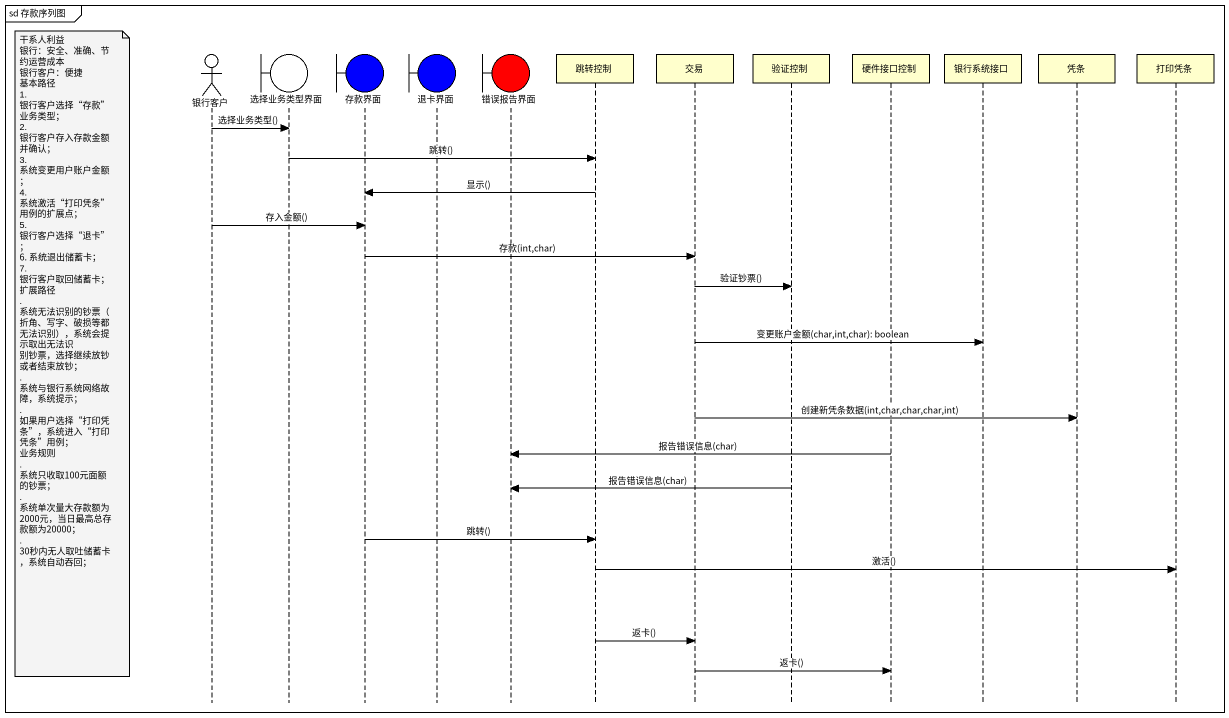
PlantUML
@startuml
mainframe sd 存款序列图
hide footbox
actor 银行客户
boundary 选择业务类型界面
boundary 存款界面 #0000FF
boundary 退卡界面 #0000FF
boundary 错误报告界面 #FF0000
participant 跳转控制
participant 交易
participant 验证控制
participant 硬件接口控制
participant 银行系统接口
participant 凭条
participant 打印凭条

银行客户 -> 选择业务类型界面 : 选择业务类型()
选择业务类型界面 -> 跳转控制 : 跳转()
跳转控制 -> 存款界面 : 显示()
银行客户 -> 存款界面 : 存入金额()
存款界面 -> 交易 : 存款(int,char)
交易 -> 验证控制 : 验证钞票()
交易 -> 银行系统接口 : 变更账户金额(char,int,char): boolean
note left of 银行客户
  干系人利益
  银行：安全、准确、节约运营成本
  银行客户：便捷
  基本路径
  1. 银行客户选择“存款”业务类型；
  2. 银行客户存入存款金额并确认；
  3. 系统变更用户账户金额；
  4. 系统激活“打印凭条”用例的扩展点；
  5. 银行客户选择“退卡”；
  6. 系统退出储蓄卡；
  7. 银行客户取回储蓄卡；
  扩展路径
  . 系统无法识别的钞票（折角、写字、破损等都无法识别），系统会提示取出无法识 别钞票，选择继续放钞或者结束放钞；
  . 系统与银行系统网络故障，系统提示；
  . 如果用户选择“打印凭条”，系统进入“打印凭条”用例；
  业务规则
  . 系统只收取100元面额的钞票；
  . 系统单次量大存款额为2000元，当日最高总存款额为20000；
  . 30秒内无人取吐储蓄卡，系统自动吞回；
end note
交易 -> 凭条 : 创建新凭条数据(int,char,char,char,int)
硬件接口控制 -> 错误报告界面 : 报告错误信息(char)
验证控制 -> 错误报告界面 : 报告错误信息(char)
存款界面 -> 跳转控制 : 跳转()
跳转控制 -> 打印凭条 : 激活()
跳转控制 -> 交易 : 返卡()
交易 -> 硬件接口控制 : 返卡()
@enduml
